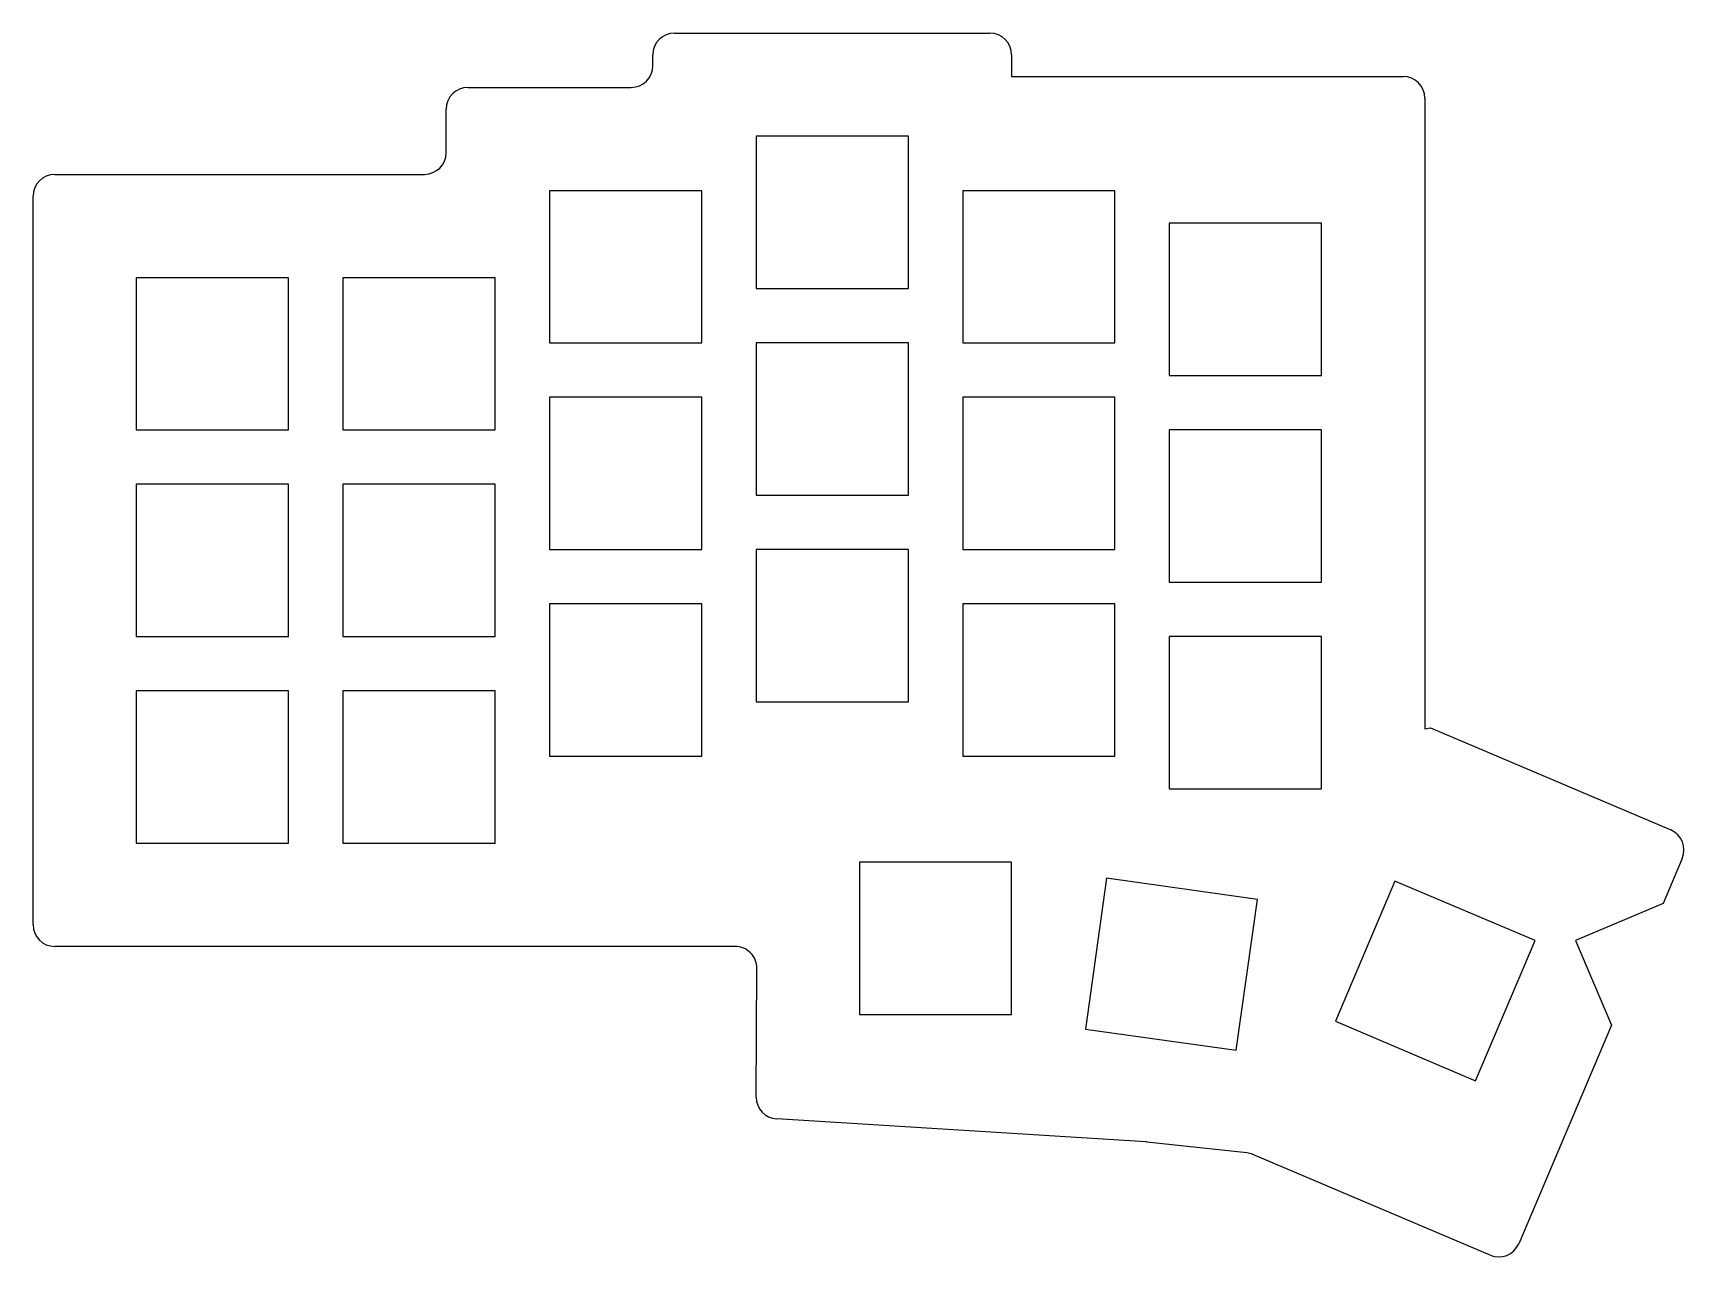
# Model space of a CAD drawing. Header units: millimetres. Extents: x 34 to 185, y -205 to -92.
import ezdxf

# ---------------------------------------------------------------- set-up
doc = ezdxf.new("R2010")
doc.units = ezdxf.units.MM

msp = doc.modelspace()

# ---------------------------------------------------------------- linework, layer by layer
for p, q in [((92.5, -92.5), (121.5, -92.5)), ((90.5, -95.5), (90.5, -94.5)), ((123.5, -94.5), (123.5, -96.5)), ((123.5, -96.5), (159.5, -96.5)), ((73.5, -97.5), (88.5, -97.5)), ((161.5, -98.5), (161.5, -156.5)), ((71.5, -103.5), (71.5, -99.5)), ((114, -102), (100, -102)), ((100, -102), (100, -116)), ((114, -116), (114, -102)), ((35.5, -105.5), (69.5, -105.5)), ((33.5, -174.5), (33.5, -107.5)), ((95, -107), (81, -107)), ((81, -107), (81, -121)), ((95, -121), (95, -107)), ((133, -107), (119, -107)), ((119, -107), (119, -121)), ((133, -121), (133, -107)), ((152, -110), (138, -110)), ((138, -110), (138, -124)), ((152, -124), (152, -110)), ((57, -115), (43, -115)), ((43, -115), (43, -129)), ((57, -129), (57, -115)), ((76, -115), (62, -115)), ((62, -115), (62, -129)), ((76, -129), (76, -115)), ((100, -116), (114, -116)), ((81, -121), (95, -121)), ((114, -121), (100, -121)), ((100, -121), (100, -135)), ((114, -135), (114, -121)), ((119, -121), (133, -121)), ((138, -124), (152, -124)), ((95, -126), (81, -126)), ((81, -126), (81, -140)), ((95, -140), (95, -126)), ((133, -126), (119, -126)), ((119, -126), (119, -140)), ((133, -140), (133, -126)), ((43, -129), (57, -129)), ((62, -129), (76, -129)), ((152, -129), (138, -129)), ((138, -129), (138, -143)), ((152, -143), (152, -129)), ((57, -134), (43, -134)), ((43, -134), (43, -148)), ((57, -148), (57, -134)), ((76, -134), (62, -134)), ((62, -134), (62, -148)), ((76, -148), (76, -134)), ((100, -135), (114, -135)), ((81, -140), (95, -140)), ((114, -140), (100, -140)), ((100, -140), (100, -154)), ((114, -154), (114, -140)), ((119, -140), (133, -140)), ((138, -143), (152, -143)), ((95, -145), (81, -145)), ((81, -145), (81, -159)), ((95, -159), (95, -145)), ((133, -145), (119, -145)), ((119, -145), (119, -159)), ((133, -159), (133, -145)), ((43, -148), (57, -148)), ((62, -148), (76, -148)), ((152, -148), (138, -148)), ((138, -148), (138, -162)), ((152, -162), (152, -148)), ((57, -153), (43, -153)), ((43, -153), (43, -167)), ((57, -167), (57, -153)), ((76, -153), (62, -153)), ((62, -153), (62, -167)), ((76, -167), (76, -153)), ((100, -154), (114, -154)), ((161.5, -156.5), (162.02, -156.41)), ((162.02, -156.41), (184.11, -165.78)), ((81, -159), (95, -159)), ((119, -159), (133, -159)), ((138, -162), (152, -162)), ((43, -167), (57, -167)), ((62, -167), (76, -167)), ((185.17, -168.41), (183.41, -172.55)), ((123.5, -168.75), (109.5, -168.75)), ((109.5, -168.75), (109.5, -182.75)), ((123.5, -182.75), (123.5, -168.75)), ((132.23, -170.24), (130.29, -184.11)), ((146.1, -172.19), (132.23, -170.24)), ((158.75, -170.5), (153.28, -183.39)), ((171.64, -175.97), (158.75, -170.5)), ((144.15, -186.05), (146.1, -172.19)), ((183.41, -172.55), (175.36, -175.97)), ((166.17, -188.86), (171.64, -175.97)), ((175.36, -175.97), (178.66, -183.74)), ((98.07, -176.5), (35.5, -176.5)), ((100.01, -190.36), (100.07, -178.51)), ((109.5, -182.75), (123.5, -182.75)), ((153.28, -183.39), (166.17, -188.86)), ((130.29, -184.11), (144.15, -186.05)), ((178.66, -183.74), (170.13, -203.85)), ((135.85, -194.48), (101.89, -192.37)), ((145.12, -195.5), (135.94, -194.49)), ((167.5, -204.91), (145.68, -195.64))]:
    msp.add_line(p, q)
for centre, start, end in [((92.5, -94.5), 90, 180), ((121.5, -94.5), 0, 90), ((88.5, -95.5), 270, 0), ((159.5, -98.5), 0, 90), ((73.5, -99.5), 90, 180), ((69.5, -103.5), 270, 0), ((35.5, -107.5), 90, 180), ((183.33, -167.63), 337, 67), ((35.5, -174.5), 180, 270), ((98.07, -178.5), 359.709, 90), ((102.01, -190.37), 179.709, 266.4333), ((135.73, -196.48), 83.7608, 86.4333), ((144.9, -197.48), 67, 83.7608), ((168.29, -203.06), 247, 337)]:
    msp.add_arc(centre, 2, start, end)

doc.saveas('drawing.dxf')
